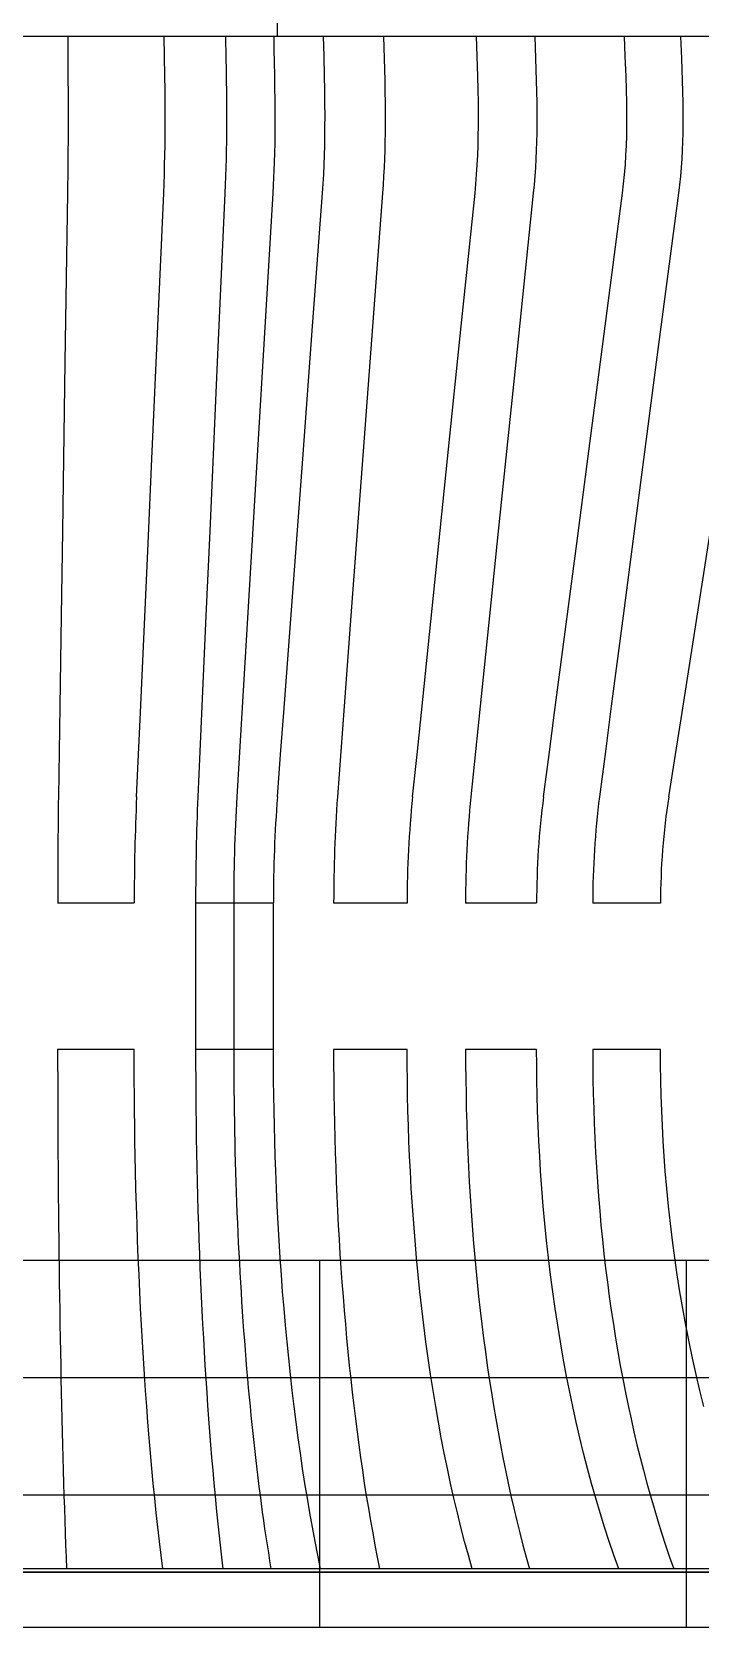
# Model space of a CAD drawing. Extents: x 665703 to 1047784, y -160603 to 92239.
# Drawn here: x 793350 to 795173, y 29515 to 33868 of the extents above; entities that cross this region are included whole.
import ezdxf

# ---------------------------------------------------------------- set-up
doc = ezdxf.new("R2010")
doc.units = 0
doc.header["$LTSCALE"] = 800
doc.layers.get('0').update_dxf_attribs({"linetype": 'CONTINUOUS'})
doc.layers.add('中粗', color=3, linetype='CONTINUOUS')
doc.layers.add('粗线', color=1, linetype='CONTINUOUS')

# ---------------------------------------------------------------- blocks, each defined once
blk = doc.blocks.new('ft')
at = {"color": 7, "linetype": 'Continuous'}
for p, q in [((875.4, 4250), (875.4, 4191)), ((875.4, 4250), (875.4, 4191)), ((875.4, 4191), (-875.4, 4191)), ((2492.8, 4191), (875.4, 4191)), ((863.4, 3762.8), (765.2, 2115.7)), ((863.4, 3762.8), (765.2, 2115.7)), ((485.3, 1826), (276.5, 1826)), ((756.8, 1826), (652.8, 1826)), ((756.8, 1826), (756.8, 1426)), ((756.8, 1826), (756.8, 1426)), ((865.1, 1826), (756.8, 1826)), ((1230, 1826), (1029.3, 1826)), ((1583.1, 1826), (1389.4, 1826)), ((1921.1, 1826), (1736.1, 1826)), ((485.3, 1426), (276.5, 1426)), ((756.8, 1426), (652.8, 1426)), ((865.1, 1426), (756.8, 1426)), ((1230, 1426), (1029.3, 1426)), ((1583.1, 1426), (1389.4, 1426)), ((1921.1, 1426), (1736.1, 1426))]:
    blk.add_line(p, q, dxfattribs=at)
at = {"color": 7, "linetype": 'Continuous', "flags": 128}
for points in [[(304.1, 4191), (304.4, 4131), (304.6, 4101), (304.7, 4071), (304.8, 4040.9), (304.9, 4010.8), (304.9, 3980.6), (304.9, 3950.4), (304.9, 3926.9), (304.8, 3903.4), (304.7, 3879.9), (304.5, 3856.5), (304.3, 3832.8), (304, 3809.4), (303.7, 3785.9), (303.3, 3762.8)], [(565.9, 3762.8), (566.9, 3788.4), (567.7, 3814.2), (568.4, 3840.4), (569, 3866.7), (569.4, 3893.1), (569.6, 3919.6), (569.8, 3946.2), (569.8, 3972.7), (569.7, 4009.2), (569.4, 4045.6), (569, 4081.9), (568.3, 4136.5), (567.4, 4191)], [(734.7, 4191), (735.6, 4131), (736.1, 4101), (736.4, 4071), (736.8, 4040.9), (737, 4010.8), (737.1, 3980.6), (737.1, 3950.4), (737, 3926.9), (736.8, 3903.4), (736.5, 3879.9), (736, 3856.5), (735.4, 3832.8), (734.6, 3809.4), (733.7, 3785.9), (732.7, 3762.8)], [(865.8, 4191), (866.5, 4155.1), (867.2, 4119.8), (867.9, 4085.2), (868.4, 4051), (868.8, 4017.1), (869, 3983.5), (869, 3950.1), (868.8, 3924.4), (868.5, 3898.7), (868, 3872.9), (867.3, 3846.9), (866.5, 3826.3), (865.7, 3805.4), (864.6, 3784.3), (863.4, 3762.8)], [(865.8, 4191), (866.5, 4155.1), (867.2, 4119.8), (867.9, 4085.2), (868.4, 4051), (868.8, 4017.1), (869, 3983.5), (869, 3950.1), (868.8, 3924.4), (868.5, 3898.7), (868, 3872.9), (867.3, 3846.9), (866.5, 3826.3), (865.7, 3805.4), (864.6, 3784.3), (863.4, 3762.8)], [(999, 3762.8), (1000.8, 3788.4), (1002.2, 3814.2), (1003.4, 3840.4), (1004.3, 3866.7), (1005, 3893.1), (1005.5, 3919.6), (1005.7, 3946.2), (1005.8, 3972.7), (1005.6, 4009.2), (1005.1, 4045.6), (1004.4, 4081.9), (1003.2, 4136.5), (1001.8, 4191)], [(1165.8, 4191), (1167.3, 4131), (1168, 4101), (1168.6, 4071), (1169.2, 4040.9), (1169.6, 4010.8), (1169.8, 3980.6), (1169.8, 3950.4), (1169.6, 3926.9), (1169.2, 3903.4), (1168.7, 3879.9), (1167.9, 3856.5), (1166.9, 3832.8), (1165.7, 3809.4), (1164.3, 3785.9), (1162.6, 3762.8)], [(1415, 3762.8), (1417.4, 3788.4), (1419.5, 3814.2), (1421.1, 3840.4), (1422.4, 3866.7), (1423.4, 3893.1), (1424, 3919.6), (1424.3, 3946.2), (1424.4, 3972.7), (1424.1, 4009.2), (1423.5, 4045.6), (1422.5, 4081.9), (1420.8, 4136.5), (1418.9, 4191)], [(1578.1, 4191), (1580.2, 4131), (1581.2, 4101), (1582, 4071), (1582.8, 4040.9), (1583.3, 4010.8), (1583.6, 3980.6), (1583.6, 3950.4), (1583.3, 3926.9), (1582.9, 3903.4), (1582.1, 3879.9), (1581.1, 3856.5), (1579.7, 3832.8), (1578, 3809.4), (1576, 3785.9), (1573.8, 3762.8)], [(1817.5, 3762.8), (1820.5, 3788.4), (1823.1, 3814.2), (1825.3, 3840.4), (1826.9, 3866.7), (1828.1, 3893.1), (1828.9, 3919.6), (1829.4, 3946.2), (1829.5, 3972.7), (1829.1, 4009.2), (1828.3, 4045.6), (1827.1, 4081.9), (1824.9, 4136.5), (1822.5, 4191)], [(1975.3, 4191), (1978, 4131), (1979.2, 4101), (1980.3, 4071), (1981.3, 4040.9), (1981.9, 4010.8), (1982.3, 3980.6), (1982.3, 3950.4), (1982, 3926.9), (1981.4, 3903.4), (1980.4, 3879.9), (1979.1, 3856.5), (1977.4, 3832.8), (1975.3, 3809.4), (1972.8, 3785.9), (1969.9, 3762.8)], [(303.3, 3762.8), (296.3, 3301.6), (289.4, 2840.4), (285.9, 2609.9), (282.2, 2362.8), (280.2, 2239.3), (278.4, 2115.7), (278.4, 2115.7)], [(491.9, 2115.7), (497.1, 2231), (502.3, 2346.3), (523, 2807.5), (533.3, 3038.1), (549.6, 3400.4), (565.9, 3762.8)], [(732.7, 3762.8), (712, 3301.6), (691.4, 2840.4), (681, 2609.9), (670, 2362.8), (664.4, 2239.3), (658.9, 2115.7), (658.9, 2115.7)], [(876, 2115.7), (884.6, 2231), (893.2, 2346.3), (927.6, 2807.5), (944.9, 3038.1), (972, 3400.4), (999, 3762.8)], [(1162.6, 3762.8), (1128.2, 3301.6), (1093.7, 2840.4), (1076.5, 2609.9), (1058.1, 2362.8), (1048.9, 2239.3), (1039.6, 2115.7), (1039.6, 2115.7)], [(1244.9, 2115.7), (1256.8, 2231), (1268.7, 2346.3), (1316.3, 2807.5), (1340.1, 3038.1), (1377.6, 3400.4), (1415, 3762.8)], [(1573.8, 3762.8), (1526.2, 3301.6), (1478.6, 2840.4), (1454.8, 2609.9), (1429.2, 2362.8), (1416.4, 2239.3), (1403.7, 2115.7), (1403.7, 2115.7)], [(1601.9, 2115.7), (1617, 2231), (1632.1, 2346.3), (1692.4, 2807.5), (1722.6, 3038.1), (1770, 3400.4), (1817.5, 3762.8)], [(1969.9, 3762.8), (1909.6, 3301.6), (1849.3, 2840.4), (1819.1, 2609.9), (1786.8, 2362.8), (1770.6, 2239.3), (1754.4, 2115.7), (1754.4, 2115.7)], [(1943.6, 2115.7), (1961.8, 2231), (1979.9, 2346.3), (2052.4, 2807.5), (2088.6, 3038.1), (2145.6, 3400.4), (2202.6, 3762.8)], [(765.2, 2115.7), (764.1, 2096.9), (763.1, 2078), (762.2, 2059), (761.3, 2039.9), (760.5, 2020.7), (759.8, 2001.5), (759.2, 1982.2), (758.6, 1962.8), (758.1, 1943.3), (757.7, 1923.9), (757.4, 1904.3), (757.1, 1884.8), (756.9, 1865.2), (756.8, 1845.6), (756.8, 1826)], [(765.2, 2115.7), (764.1, 2096.9), (763.1, 2078), (762.2, 2059), (761.3, 2039.9), (760.5, 2020.7), (759.8, 2001.5), (759.2, 1982.2), (758.6, 1962.8), (758.1, 1943.3), (757.7, 1923.9), (757.4, 1904.3), (757.1, 1884.8), (756.9, 1865.2), (756.8, 1845.6), (756.8, 1826)], [(652.8, 1826), (652.8, 1626), (652.8, 1426)], [(865.1, 1426), (865.1, 1626), (865.1, 1826)], [(276.5, 1426), (276.5, 1385.8), (276.6, 1345.6), (276.7, 1305.4), (276.8, 1265.2), (277, 1225), (277.2, 1184.9), (277.4, 1145), (277.6, 1105.1), (277.9, 1065.4), (278.3, 1025.7), (278.6, 986.1), (279, 946.7), (279.5, 907.5), (279.9, 868.6), (280.4, 829.8), (280.9, 791.1), (281.5, 752.6), (282.1, 714.3), (282.7, 676.4), (283.4, 638.8), (284.1, 601.4), (284.8, 564.2), (285.5, 527.3), (286.3, 490.6), (287.1, 454.4), (288, 418.6), (288.8, 383), (289.7, 347.8), (290.7, 312.8), (291.6, 278.3), (292.7, 243.2), (293.7, 208.4), (294.8, 174.2), (295.9, 140.3), (297, 106.8), (298.2, 73.7), (299.3, 41.1), (300.6, 9)], [(563.4, 9), (558.7, 46.2), (554.2, 84), (549.8, 122.6), (545.5, 161.7), (541.4, 201.4), (537.4, 241.8), (533.5, 282.7), (529.8, 324.2), (526.2, 366.3), (522.8, 408.8), (519.5, 451.8), (516.3, 495.3), (513.3, 539.3), (510.5, 583.7), (507.8, 628.5), (505.2, 673.7), (502.8, 719.2), (500.5, 765.2), (498.4, 811.4), (496.5, 857.9), (494.7, 904.7), (493.1, 951.8), (491.6, 999.1), (490.2, 1046.6), (489.1, 1094.2), (488.2, 1135.3), (487.4, 1176.5), (486.8, 1217.8), (486.2, 1259.1), (485.8, 1300.8), (485.5, 1342.5), (485.4, 1384.2), (485.3, 1425.9), (485.3, 1426)], [(652.8, 1426), (652.8, 1385.8), (653, 1345.6), (653.3, 1305.4), (653.6, 1265.2), (654.1, 1225), (654.7, 1184.9), (655.4, 1145), (656.2, 1105.1), (657.1, 1065.4), (658.1, 1025.7), (659.2, 986.1), (660.4, 946.7), (661.7, 907.5), (663.2, 868.6), (664.7, 829.8), (666.3, 791.1), (668.1, 752.6), (669.9, 714.3), (671.8, 676.4), (673.9, 638.8), (676, 601.4), (678.2, 564.2), (680.5, 527.3), (683, 490.6), (685.5, 454.4), (688.1, 418.6), (690.8, 383), (693.6, 347.8), (696.5, 312.8), (699.5, 278.3), (702.6, 243.2), (705.9, 208.4), (709.2, 174.2), (712.7, 140.3), (716.2, 106.8), (719.9, 73.7), (723.6, 41.1), (727.4, 9)], [(756.8, 1426), (756.8, 1398), (756.9, 1370), (757.1, 1342), (757.3, 1314), (757.6, 1286), (758, 1258.1), (758.5, 1230.1), (759, 1202.2), (759.6, 1174.4), (760.2, 1146.6), (761, 1118.8), (761.8, 1091.1), (762.7, 1063.4), (763.6, 1035.8), (764.6, 1008.3), (765.7, 980.8), (766.8, 953.4), (768, 926.1), (769.3, 898.9), (770.7, 871.7), (772.1, 844.7), (773.6, 817.7), (775.1, 790.8), (776.7, 764.1), (778.4, 737.4), (780.2, 710.9), (782, 684.4), (783.9, 658.1), (785.8, 632), (787.8, 605.9), (789.9, 580), (792.1, 554.2), (794.3, 528.6), (796.5, 503.1), (798.9, 477.8), (801.3, 452.6), (803.7, 427.6), (806.3, 402.7), (808.8, 378), (811.5, 353.5), (814.2, 329.2), (817, 305), (819.8, 281), (822.7, 257.2), (825.6, 233.6), (828.6, 210.2), (831.7, 187), (834.8, 164), (838, 141.2), (841.2, 118.6), (844.5, 96.3), (847.9, 74.1), (851.3, 52.2), (854.7, 30.5), (858.2, 9)], [(756.8, 1426), (756.8, 1398), (756.9, 1370), (757.1, 1342), (757.3, 1314), (757.6, 1286), (758, 1258.1), (758.5, 1230.1), (759, 1202.2), (759.6, 1174.4), (760.2, 1146.6), (761, 1118.8), (761.8, 1091.1), (762.7, 1063.4), (763.6, 1035.8), (764.6, 1008.3), (765.7, 980.8), (766.8, 953.4), (768, 926.1), (769.3, 898.9), (770.7, 871.7), (772.1, 844.7), (773.6, 817.7), (775.1, 790.8), (776.7, 764.1), (778.4, 737.4), (780.2, 710.9), (782, 684.4), (783.9, 658.1), (785.8, 632), (787.8, 605.9), (789.9, 580), (792.1, 554.2), (794.3, 528.6), (796.5, 503.1), (798.9, 477.8), (801.3, 452.6), (803.7, 427.6), (806.3, 402.7), (808.8, 378), (811.5, 353.5), (814.2, 329.2), (817, 305), (819.8, 281), (822.7, 257.2), (825.6, 233.6), (828.6, 210.2), (831.7, 187), (834.8, 164), (838, 141.2), (841.2, 118.6), (844.5, 96.3), (847.9, 74.1), (851.3, 52.2), (854.7, 30.5), (858.2, 9)], [(993.9, 9), (986.2, 46.2), (978.8, 84), (971.5, 122.6), (964.5, 161.7), (957.7, 201.4), (951.1, 241.8), (944.8, 282.7), (938.6, 324.2), (932.7, 366.3), (927, 408.8), (921.6, 451.8), (916.4, 495.3), (911.5, 539.3), (906.7, 583.7), (902.3, 628.5), (898, 673.7), (894.1, 719.2), (890.3, 765.2), (886.9, 811.4), (883.6, 857.9), (880.7, 904.7), (878, 951.8), (875.5, 999.1), (873.3, 1046.6), (871.4, 1094.2), (869.9, 1135.3), (868.6, 1176.5), (867.6, 1217.8), (866.7, 1259.1), (866, 1300.8), (865.5, 1342.5), (865.2, 1384.2), (865.1, 1425.9), (865.1, 1426)], [(1029.3, 1426), (1029.4, 1385.8), (1029.7, 1345.6), (1030.1, 1305.4), (1030.7, 1265.2), (1031.5, 1225), (1032.5, 1184.9), (1033.7, 1145), (1035, 1105.1), (1036.5, 1065.4), (1038.2, 1025.7), (1040.1, 986.1), (1042.1, 946.7), (1044.4, 907.5), (1046.7, 868.6), (1049.3, 829.8), (1052, 791.1), (1055, 752.6), (1058, 714.3), (1061.3, 676.4), (1064.7, 638.8), (1068.3, 601.4), (1072, 564.2), (1075.9, 527.3), (1080, 490.6), (1084.2, 454.4), (1088.6, 418.6), (1093.1, 383), (1097.8, 347.8), (1102.7, 312.8), (1107.7, 278.3), (1113, 243.2), (1118.5, 208.4), (1124.1, 174.2), (1129.9, 140.3), (1135.9, 106.8), (1142, 73.7), (1148.3, 41.1), (1154.7, 9)], [(1407.3, 9), (1396.8, 46.2), (1386.5, 84), (1376.6, 122.6), (1366.9, 161.7), (1357.5, 201.4), (1348.5, 241.8), (1339.7, 282.7), (1331.3, 324.2), (1323.1, 366.3), (1315.3, 408.8), (1307.8, 451.8), (1300.7, 495.3), (1293.8, 539.3), (1287.3, 583.7), (1281.2, 628.5), (1275.4, 673.7), (1269.9, 719.2), (1264.7, 765.2), (1259.9, 811.4), (1255.5, 857.9), (1251.4, 904.7), (1247.7, 951.8), (1244.3, 999.1), (1241.3, 1046.6), (1238.6, 1094.2), (1236.6, 1135.3), (1234.8, 1176.5), (1233.4, 1217.8), (1232.2, 1259.1), (1231.2, 1300.8), (1230.5, 1342.5), (1230.1, 1384.2), (1230, 1425.9), (1230, 1426)], [(1389.4, 1426), (1389.5, 1385.8), (1389.8, 1345.6), (1390.5, 1305.4), (1391.3, 1265.2), (1392.5, 1225), (1393.8, 1184.9), (1395.4, 1145), (1397.3, 1105.1), (1399.4, 1065.4), (1401.7, 1025.7), (1404.3, 986.1), (1407.2, 946.7), (1410.2, 907.5), (1413.5, 868.6), (1417.1, 829.8), (1420.9, 791.1), (1424.9, 752.6), (1429.2, 714.3), (1433.7, 676.4), (1438.4, 638.8), (1443.4, 601.4), (1448.6, 564.2), (1454, 527.3), (1459.7, 490.6), (1465.5, 454.4), (1471.6, 418.6), (1477.9, 383), (1484.4, 347.8), (1491.2, 312.8), (1498.1, 278.3), (1505.5, 243.2), (1513.1, 208.4), (1521, 174.2), (1529, 140.3), (1537.3, 106.8), (1545.8, 73.7), (1554.5, 41.1), (1563.4, 9)], [(1807.3, 9), (1794, 46.2), (1781.1, 84), (1768.5, 122.6), (1756.2, 161.7), (1744.4, 201.4), (1732.9, 241.8), (1721.9, 282.7), (1711.2, 324.2), (1700.9, 366.3), (1691, 408.8), (1681.6, 451.8), (1672.5, 495.3), (1663.9, 539.3), (1655.6, 583.7), (1647.9, 628.5), (1640.5, 673.7), (1633.6, 719.2), (1627.1, 765.2), (1621, 811.4), (1615.4, 857.9), (1610.2, 904.7), (1605.5, 951.8), (1601.2, 999.1), (1597.4, 1046.6), (1594, 1094.2), (1591.4, 1135.3), (1589.2, 1176.5), (1587.4, 1217.8), (1585.8, 1259.1), (1584.6, 1300.8), (1583.8, 1342.5), (1583.3, 1384.2), (1583.1, 1425.9), (1583.1, 1426)], [(1736.1, 1426), (1736.3, 1385.8), (1736.8, 1345.6), (1737.5, 1305.4), (1738.7, 1265.2), (1740.1, 1225), (1741.8, 1184.9), (1743.8, 1145), (1746.2, 1105.1), (1748.9, 1065.4), (1751.8, 1025.7), (1755.1, 986.1), (1758.7, 946.7), (1762.6, 907.5), (1766.8, 868.6), (1771.3, 829.8), (1776.2, 791.1), (1781.3, 752.6), (1786.7, 714.3), (1792.4, 676.4), (1798.4, 638.8), (1804.7, 601.4), (1811.3, 564.2), (1818.2, 527.3), (1825.4, 490.6), (1832.8, 454.4), (1840.6, 418.6), (1848.6, 383), (1856.9, 347.8), (1865.4, 312.8), (1874.3, 278.3), (1883.7, 243.2), (1893.3, 208.4), (1903.3, 174.2), (1913.5, 140.3), (1924, 106.8), (1934.8, 73.7), (1945.9, 41.1), (1957.2, 9)], [(2039.2, 451.8), (2028.4, 495.3), (2018, 539.3), (2008.1, 583.7), (1998.8, 628.5), (1990, 673.7), (1981.6, 719.2), (1973.8, 765.2), (1966.6, 811.4), (1959.8, 857.9), (1953.6, 904.7), (1948, 951.8), (1942.8, 999.1), (1938.2, 1046.6), (1934.2, 1094.2), (1931.1, 1135.3), (1928.5, 1176.5), (1926.2, 1217.8), (1924.4, 1259.1), (1923, 1300.8), (1921.9, 1342.5), (1921.3, 1384.2), (1921.1, 1425.9), (1921.1, 1426)]]:
    blk.add_lwpolyline(points, dxfattribs=at)
at = {"linetype": 'Continuous'}
blk.add_lwpolyline([(-4525, 0), (4525, 0), (4525, 9), (-4525, 9)], close=True, dxfattribs=at)
at = {"color": 7, "linetype": 'Continuous'}
for centre, radius, start, end in [((22270.4, 1827.1), 21993.8, 179.24815, 180), ((6695.8, 1829.4), 6210.5, 177.35722, 180.0312), ((7458.2, 1827.5), 6805.4, 177.57237, 180.01245), ((4664.1, 1829.2), 3799, 175.6736, 180.0476), ((5053.6, 1827.5), 4024.2, 175.8924, 180.0211), ((4003.9, 1828.9), 2774, 174.0654, 180.0606), ((4284.3, 1827.4), 2895, 174.2843, 180.0282), ((3788, 1828.7), 2204.9, 172.5192, 180.0697), ((4016.7, 1827.3), 2280.5, 172.7345, 180.0333), ((3768.2, 1828.4), 1847.1, 171.0504, 180.0746)]:
    blk.add_arc(centre, radius, start, end, dxfattribs=at)

msp = doc.modelspace()

# ---------------------------------------------------------------- linework, layer by layer
at = {"layer": '中粗'}
for p, q in [((797493.5, 29664.7), (788793.5, 29664.7)), ((772743.5, 29514.7), (800243.5, 29514.7))]:
    msp.add_line(p, q, dxfattribs=at)
at = {"layer": '粗线'}
for p, q in [((804593.5, 30514.7), (772843.5, 30514.7)), ((794135.2, 29514.7), (794135.2, 30514.7)), ((794135.2, 29514.7), (794135.2, 30514.7)), ((795135.2, 29514.7), (795135.2, 30514.7)), ((804593.5, 30194.7), (772843.5, 30194.7)), ((804593.5, 29874.7), (772843.5, 29874.7))]:
    msp.add_line(p, q, dxfattribs=at)

# ---------------------------------------------------------------- block references
at = {"linetype": 'Continuous'}
msp.add_blockref('ft', (793143.5, 29664.7), dxfattribs=at)

doc.saveas('drawing.dxf')
